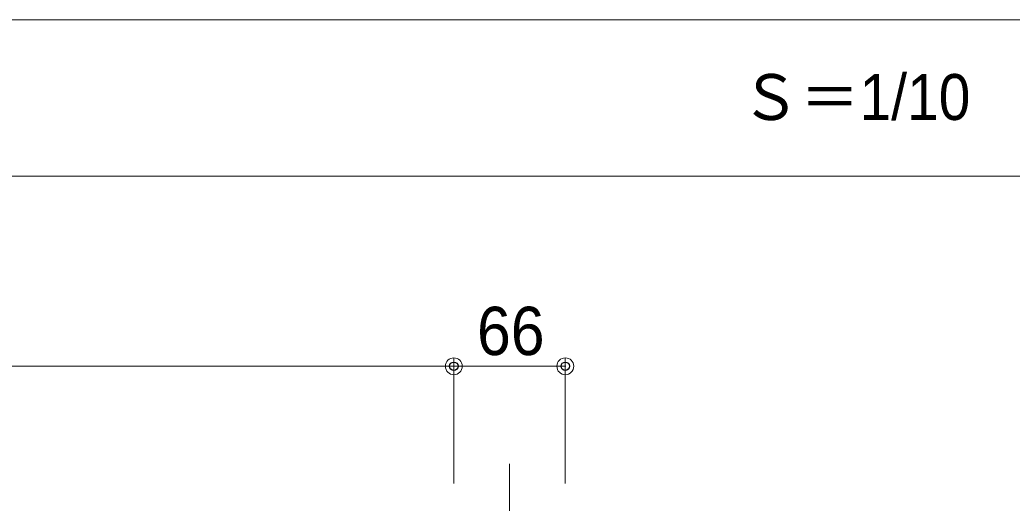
# Model space of a CAD drawing. Units: millimetres, scale not verified. Extents: x -2000 to 2000, y -1385 to 1385.
# Drawn here: x -933 to -345, y 1099 to 1385 of the extents above; entities that cross this region are included whole.
import ezdxf
from ezdxf.enums import TextEntityAlignment as Align

# ---------------------------------------------------------------- set-up
doc = ezdxf.new("R2010")
doc.units = ezdxf.units.MM
doc.header["$LTSCALE"] = 10
doc.header["$PDMODE"] = 32
doc.header["$PDSIZE"] = 5
doc.linetypes.add('CHAIN2', pattern=[12, 9, -1, 1, -1])
for name, color, linetype, lineweight in [('0-2_09寸法A', 3, 'Continuous', 9), ('0-3_0', 7, 'Continuous', 9), ('0-6_zumenwaku', 6, 'Continuous', 9), ('0-C_Center', 1, 'CHAIN2', 9)]:
    doc.layers.add(name, color=color, linetype=linetype, lineweight=lineweight)
doc.layers.add('0-4_Defpoints', color=7, linetype='Continuous')
doc.layers.add('0-7_moji', color=2, linetype='Continuous')
doc.styles.add('Arial', font='')
doc.styles.add('ＭＳ Ｐゴシック', font='')
doc.styles.get('Arial').set_extended_font_data('Arial')
doc.styles.get('ＭＳ Ｐゴシック').set_extended_font_data('MS PGothic')

# ---------------------------------------------------------------- blocks, each defined once
blk = doc.blocks.new('_ORIGIN')
at = {"layer": '0-3_0', "color": 3}
blk.add_line((0, 0), (-10, 0), dxfattribs=at)
blk.add_circle((0, 0), 5, dxfattribs=at)

msp = doc.modelspace()

# ---------------------------------------------------------------- linework, layer by layer
at = {"layer": '0-2_09寸法A'}
for p, q in [((-675.63, 1110.57), (-675.63, 1184.91)), ((-675.63, 1110.57), (-675.63, 1184.91)), ((-609.63, 1110.57), (-609.63, 1184.91)), ((-1238.44, 1179.91), (-685.63, 1179.91)), ((-665.63, 1179.91), (-619.63, 1179.91))]:
    msp.add_line(p, q, dxfattribs=at)
at = {"layer": '0-4_Defpoints'}
for p in [(-675.63, 1179.91), (-609.63, 1179.91)]:
    msp.add_point(p, dxfattribs=at)
at = {"layer": '0-6_zumenwaku'}
msp.add_line((-1997.87, 1292.35), (1290.13, 1292.35), dxfattribs=at)
msp.add_lwpolyline([(-1999.87, -1385.03), (2000.13, -1385.03), (2000.13, 1384.97), (-1999.87, 1384.97)], close=True, dxfattribs=at)
at = {"layer": '0-C_Center'}
msp.add_line((-642.62, 1122.19), (-642.62, 994.4), dxfattribs=at)

# ---------------------------------------------------------------- block references
at = {"layer": '0-2_09寸法A'}
for p in [(-675.63, 1179.91), (-609.63, 1179.91)]:
    msp.add_blockref('_ORIGIN', p, dxfattribs=at)
at = {"layer": '0-2_09寸法A', "rotation": 180}
msp.add_blockref('_ORIGIN', (-675.63, 1179.91), dxfattribs=at)

# ---------------------------------------------------------------- texts
at = {"layer": '0-2_09寸法A', "color": 1, "style": 'Arial', "width": 0.9}
msp.add_text('66', height=28.59, dxfattribs=at).set_placement((-661.89, 1177.97), align=Align.BOTTOM_LEFT)
at = {"layer": '0-7_moji', "style": 'ＭＳ Ｐゴシック', "width": 0.95}
msp.add_text('Ｓ＝1/10', height=27.13, dxfattribs=at).set_placement((-505.79, 1317.59), align=Align.BOTTOM_LEFT)

doc.saveas('drawing.dxf')
